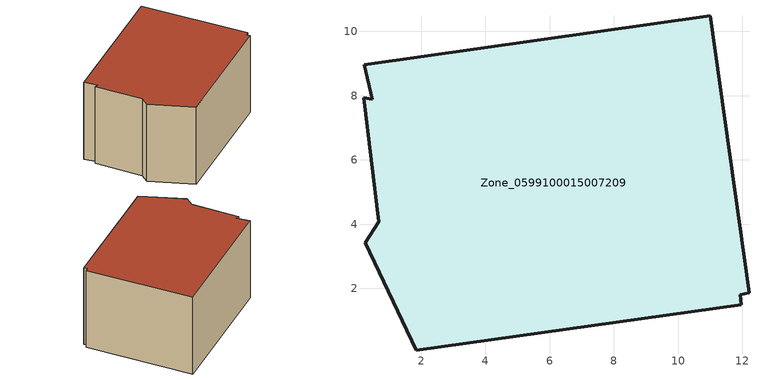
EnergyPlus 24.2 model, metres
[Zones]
Zone_0599100015007209
 floor ground (C_G): 0.24,8.96 11,10.49 12.21,1.86 11.94,1.81 11.97,1.49 1.85,0.07 0.26,3.41 0.68,4.07 0.2,7.93 0.47,7.88 z1.16
 wall outside (C_F): 11,10.49 0.24,8.96 0.47,7.88 0.2,7.93 0.68,4.07 0.26,3.41 1.85,0.07 11.97,1.49 11.94,1.81 12.21,1.86 11,10.49 z1.16:8.17
 roof outside (C_R): 11.94,1.81 12.21,1.86 11,10.49 0.24,8.96 0.47,7.88 0.2,7.93 0.68,4.07 0.26,3.41 1.85,0.07 11.97,1.49 z8.17
[BUILDING]
Pand.0599100015007209: North Axis=0; Terrain=City; Loads Convergence Tolerance Value=0.04; Temperature Convergence Tolerance Value=0.4; Solar Distribution=FullExterior; Maximum Number of Warmup Days=25; Minimum Number of Warmup Days=1
[Site:Location]
Rotterdam.The.Hague.AP_ZH_NLD Design_Conditions: Latitude=51.96; Longitude=4.45; Time Zone=1; Elevation=-4.5
[SITE:GROUNDTEMPERATURE:BUILDINGSURFACE]
18, 18, 18, 18, 18, 18, 18, 18, 18, 18, 18, 18
[MATERIAL] Thermal Absorptance=0.9; Solar Absorptance=0.7; Visible Absorptance=0.7
Name | Roughness | Thickness | Conductivity | Density | Specific Heat
G.D.1992-2005 | MediumSmooth | 0.15 | 0.06 | 540 | 1210
F.D.1992-2005 | Rough | 0.3 | 0.12 | 1920 | 840
R.D.1992-2005 | MediumRough | 0.2 | 0.08 | 1500 | 1000
[CONSTRUCTION]
C_G: G.D.1992-2005
C_F: F.D.1992-2005
C_R: R.D.1992-2005
[ZONE]
Zone_0599100015007209: Type=1; Multiplier=1; Ceiling Height=Autocalculate; Volume=Autocalculate; Floor Area=autocalculate; Part of Total Floor Area=Yes
[ZONEINFILTRATION:DESIGNFLOWRATE]
Infil_Zone_0599100015007209: Zone or ZoneList or Space or SpaceList=Zone_0599100015007209; Schedule=AlwaysOn; Design Flow Rate Calculation Method=Flow/Area; Flow Rate per Floor Area=0.0021; Constant Term Coefficient=1; Temperature Term Coefficient=0; Velocity Term Coefficient=0; Velocity Squared Term Coefficient=0
[HVACTEMPLATE:ZONE:IDEALLOADSAIRSYSTEM]
Zone_0599100015007209: Maximum Heating Supply Air Temperature=50; Minimum Cooling Supply Air Temperature=13; Maximum Heating Supply Air Humidity Ratio=0.0156; Minimum Cooling Supply Air Humidity Ratio=0.0077; Heating Limit=NoLimit; Cooling Limit=NoLimit; Dehumidification Control Type=ConstantSensibleHeatRatio; Cooling Sensible Heat Ratio=0.7; Dehumidification Setpoint=60; Humidification Control Type=None; Humidification Setpoint=30; Outdoor Air Method=None; Outdoor Air Flow Rate per Person=0.00944; Outdoor Air Flow Rate per Zone Floor Area=0; Outdoor Air Flow Rate per Zone=0; Demand Controlled Ventilation Type=None; Outdoor Air Economizer Type=NoEconomizer; Heat Recovery Type=None; Sensible Heat Recovery Effectiveness=0.7; Latent Heat Recovery Effectiveness=0.65
[ZONECONTROL:THERMOSTAT]
ThermostatControl_Zone_0599100015007209: Zone or ZoneList=Zone_0599100015007209; Control Type Schedule=DualSetpointControlType; Control 1=Thermostat_Zone_0599100015007209; Temperature Difference Between Cutout And Setpoint=0
[THERMOSTATSETPOINT:DUALSETPOINT]
Thermostat_Zone_0599100015007209: Heating Setpoint Temperature Schedule=HeatingSetpoint_Zone_0599100015007209; Cooling Setpoint Temperature Schedule=CoolingSetpoint_Zone_0599100015007209
[SCHEDULE:COMPACT]
HeatingSetpoint_Zone_0599100015007209: Through: 12/31, For: AllDays, Until: 24:00, 21
CoolingSetpoint_Zone_0599100015007209: Through: 12/31, For: AllDays, Until: 24:00, 24
DualSetpointControlType: Through: 12/31, For: AllDays, Until: 24:00, 4
AlwaysOn: Through: 12/31, For: AllDays, Until: 24:00, 1
